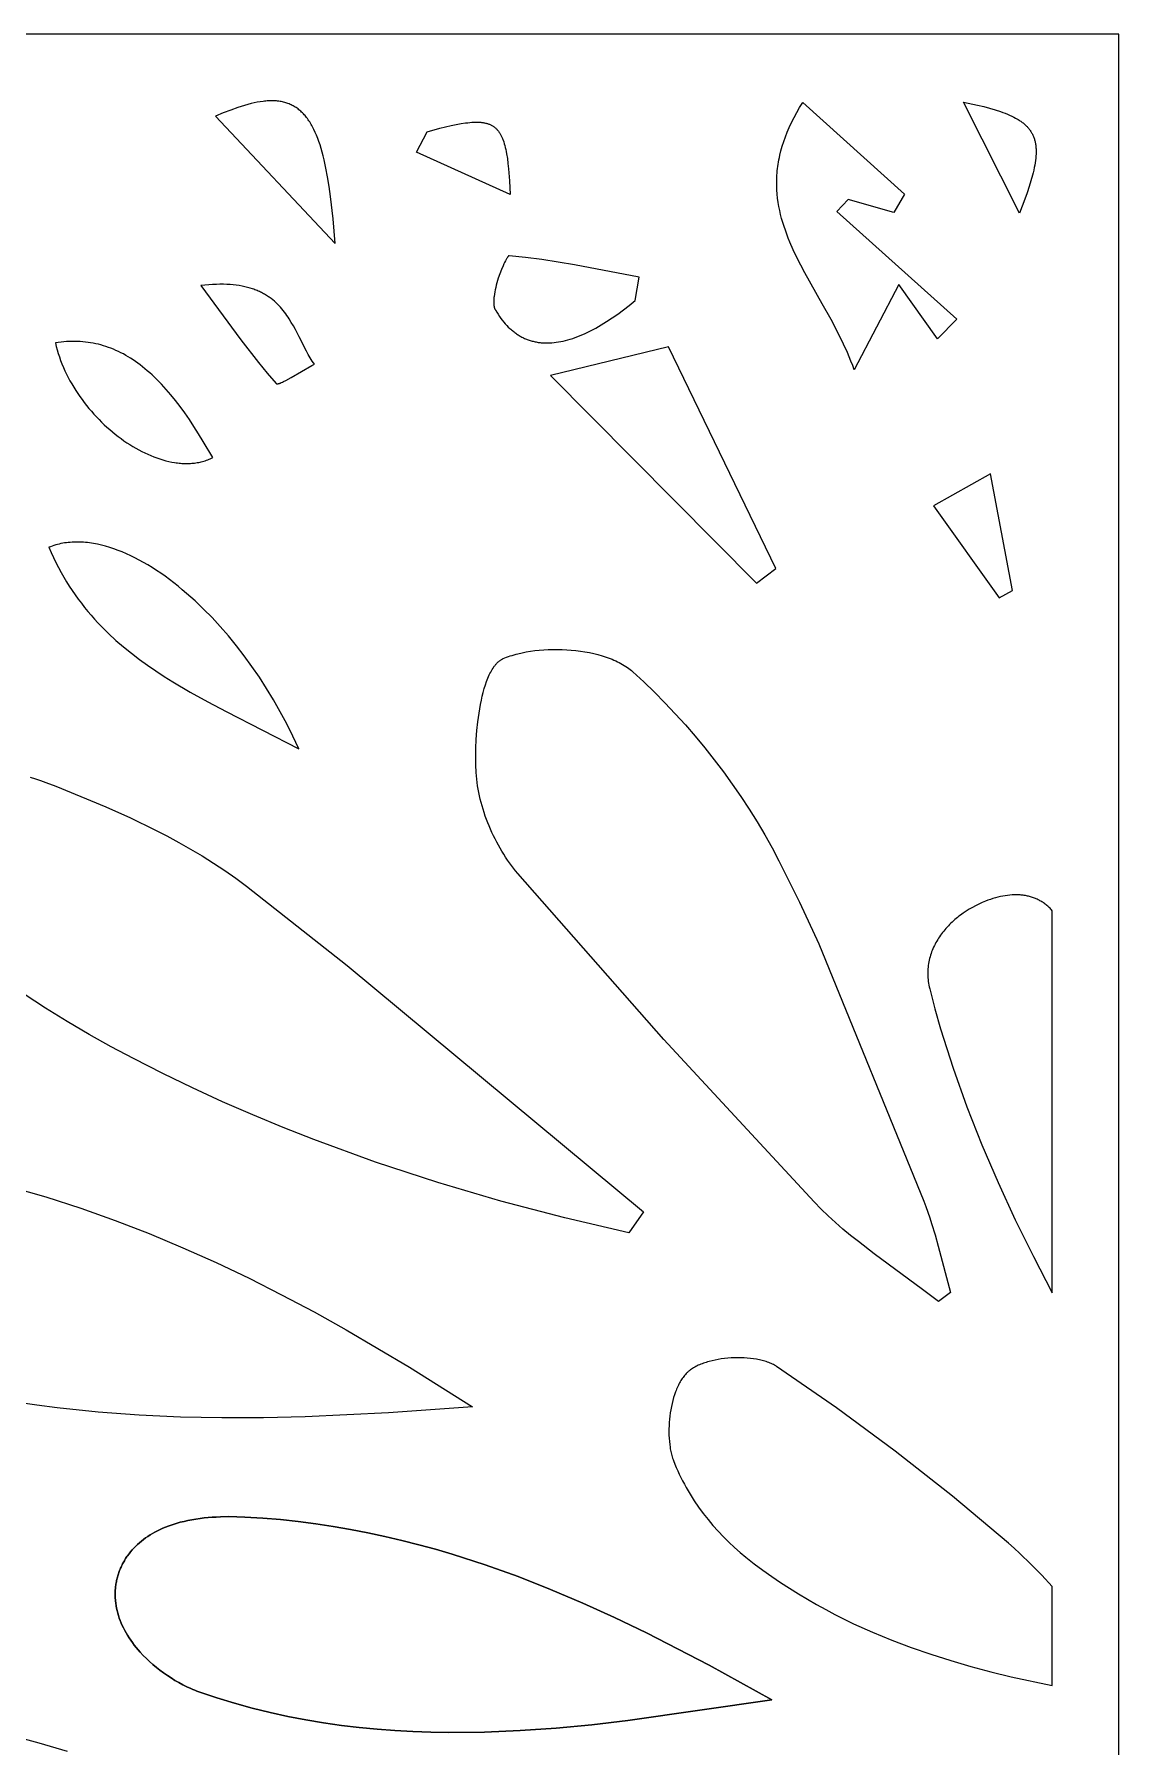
# Model space of a CAD drawing. Header units: millimetres. Extents: x 676 to 2676, y 767 to 1767.
# Drawn here: x 2350 to 2676, y 1252 to 1767 of the extents above; entities that cross this region are included whole.
import ezdxf

# ---------------------------------------------------------------- set-up
doc = ezdxf.new("R2010")
doc.units = ezdxf.units.MM
doc.layers.add('Layer 1', color=7, linetype='Continuous')

msp = doc.modelspace()

# ---------------------------------------------------------------- linework, layer by layer
at = {"layer": 'Layer 1'}
for points in [[(675.98, 767.35), (2675.98, 767.35), (2675.98, 1767.35), (675.98, 1767.35)], [(2440.1, 1704.32), (2439.47, 1711.78), (2438.73, 1718.46), (2438.3, 1721.51), (2437.83, 1724.38), (2437.33, 1727.06), (2436.78, 1729.56), (2436.48, 1730.75), (2436.18, 1731.89), (2435.87, 1732.99), (2435.54, 1734.04), (2435.2, 1735.05), (2434.84, 1736.01), (2434.48, 1736.94), (2434.09, 1737.82), (2433.7, 1738.66), (2433.5, 1739.07), (2433.29, 1739.46), (2433.08, 1739.85), (2432.87, 1740.22), (2432.65, 1740.58), (2432.43, 1740.94), (2432.2, 1741.28), (2431.97, 1741.61), (2431.74, 1741.94), (2431.51, 1742.25), (2431.27, 1742.56), (2431.02, 1742.85), (2430.77, 1743.13), (2430.52, 1743.41), (2430.26, 1743.67), (2430, 1743.93), (2429.74, 1744.17), (2429.47, 1744.41), (2429.19, 1744.63), (2428.92, 1744.85), (2428.63, 1745.06), (2428.35, 1745.26), (2428.06, 1745.44), (2427.76, 1745.62), (2427.46, 1745.79), (2427.16, 1745.95), (2426.85, 1746.11), (2426.53, 1746.25), (2426.21, 1746.38), (2425.89, 1746.5), (2425.56, 1746.62), (2425.23, 1746.73), (2424.89, 1746.82), (2424.55, 1746.91), (2424.2, 1746.99), (2423.85, 1747.06), (2423.49, 1747.12), (2423.13, 1747.18), (2422.76, 1747.22), (2422.39, 1747.26), (2422.01, 1747.28), (2421.63, 1747.3), (2421.24, 1747.31), (2420.85, 1747.31), (2420.45, 1747.31), (2420.05, 1747.29), (2419.64, 1747.27), (2419.22, 1747.24), (2418.8, 1747.2), (2418.38, 1747.15), (2417.51, 1747.03), (2416.62, 1746.88), (2415.71, 1746.69), (2414.77, 1746.47), (2413.81, 1746.23), (2412.83, 1745.95), (2411.83, 1745.64), (2410.79, 1745.3), (2408.66, 1744.54), (2406.42, 1743.65), (2404.08, 1742.66)], [(2580.85, 1746.81), (2611.45, 1719.18), (2608.24, 1713.72), (2594.52, 1717.57), (2591.11, 1713.99), (2627.2, 1681.62), (2621.45, 1675.66), (2609.78, 1691.97), (2596.37, 1666.36), (2595.88, 1667.68), (2595.37, 1668.98), (2594.28, 1671.56), (2593.13, 1674.09), (2591.92, 1676.58), (2589.36, 1681.46), (2586.71, 1686.22), (2581.48, 1695.54), (2580.26, 1697.85), (2579.09, 1700.17), (2577.99, 1702.48), (2576.97, 1704.81), (2576.5, 1705.98), (2576.04, 1707.15), (2575.62, 1708.33), (2575.22, 1709.51), (2574.85, 1710.7), (2574.5, 1711.9), (2574.19, 1713.1), (2573.92, 1714.3), (2573.68, 1715.52), (2573.47, 1716.74), (2573.3, 1717.98), (2573.17, 1719.22), (2573.08, 1720.47), (2573.03, 1721.73), (2573.02, 1723), (2573.06, 1724.29), (2573.09, 1724.93), (2573.14, 1725.58), (2573.2, 1726.24), (2573.27, 1726.89), (2573.35, 1727.55), (2573.45, 1728.21), (2573.56, 1728.88), (2573.68, 1729.55), (2573.81, 1730.22), (2573.96, 1730.9), (2574.29, 1732.26), (2574.68, 1733.64), (2575.12, 1735.03), (2575.62, 1736.44), (2576.18, 1737.87), (2576.8, 1739.31), (2577.48, 1740.77), (2578.23, 1742.25), (2579.03, 1743.75), (2579.91, 1745.27)], [(2629.26, 1746.93), (2633.43, 1746.04), (2635.33, 1745.58), (2637.12, 1745.11), (2638.79, 1744.62), (2640.35, 1744.11), (2641.08, 1743.84), (2641.79, 1743.57), (2642.47, 1743.3), (2643.12, 1743.02), (2643.75, 1742.73), (2644.35, 1742.43), (2644.92, 1742.12), (2645.46, 1741.81), (2645.73, 1741.65), (2645.98, 1741.49), (2646.23, 1741.32), (2646.47, 1741.15), (2646.71, 1740.98), (2646.94, 1740.81), (2647.16, 1740.64), (2647.38, 1740.46), (2647.59, 1740.28), (2647.79, 1740.1), (2647.99, 1739.91), (2648.18, 1739.72), (2648.37, 1739.53), (2648.55, 1739.34), (2648.72, 1739.14), (2648.89, 1738.94), (2649.05, 1738.74), (2649.2, 1738.53), (2649.35, 1738.33), (2649.49, 1738.11), (2649.62, 1737.9), (2649.75, 1737.68), (2649.88, 1737.46), (2649.99, 1737.23), (2650.1, 1737), (2650.21, 1736.77), (2650.31, 1736.54), (2650.4, 1736.3), (2650.49, 1736.05), (2650.57, 1735.81), (2650.64, 1735.56), (2650.71, 1735.3), (2650.78, 1735.04), (2650.84, 1734.78), (2650.89, 1734.52), (2650.94, 1734.25), (2650.98, 1733.97), (2651.01, 1733.7), (2651.04, 1733.42), (2651.07, 1733.13), (2651.08, 1732.84), (2651.1, 1732.54), (2651.1, 1732.25), (2651.11, 1731.94), (2651.09, 1731.32), (2651.06, 1730.69), (2651, 1730.03), (2650.92, 1729.35), (2650.82, 1728.66), (2650.7, 1727.95), (2650.56, 1727.21), (2650.4, 1726.46), (2650.22, 1725.68), (2650.02, 1724.89), (2649.55, 1723.23), (2649.01, 1721.48), (2648.39, 1719.64), (2647.7, 1717.7), (2646.1, 1713.53)], [(2467.82, 1738.02), (2471.62, 1739.03), (2475.01, 1739.84), (2476.55, 1740.17), (2478, 1740.44), (2479.35, 1740.65), (2480, 1740.73), (2480.62, 1740.8), (2481.22, 1740.85), (2481.8, 1740.88), (2482.36, 1740.9), (2482.9, 1740.9), (2483.17, 1740.89), (2483.42, 1740.88), (2483.68, 1740.86), (2483.92, 1740.84), (2484.17, 1740.82), (2484.41, 1740.79), (2484.64, 1740.76), (2484.87, 1740.72), (2485.09, 1740.67), (2485.31, 1740.63), (2485.53, 1740.57), (2485.74, 1740.52), (2485.95, 1740.45), (2486.15, 1740.39), (2486.35, 1740.32), (2486.54, 1740.24), (2486.73, 1740.16), (2486.92, 1740.07), (2487.1, 1739.98), (2487.28, 1739.88), (2487.45, 1739.78), (2487.62, 1739.67), (2487.79, 1739.56), (2487.95, 1739.44), (2488.11, 1739.32), (2488.27, 1739.19), (2488.42, 1739.06), (2488.57, 1738.92), (2488.71, 1738.77), (2488.85, 1738.62), (2488.99, 1738.47), (2489.12, 1738.31), (2489.25, 1738.14), (2489.38, 1737.97), (2489.5, 1737.79), (2489.63, 1737.6), (2489.74, 1737.41), (2489.86, 1737.22), (2489.97, 1737.02), (2490.08, 1736.81), (2490.18, 1736.59), (2490.29, 1736.38), (2490.39, 1736.15), (2490.48, 1735.92), (2490.58, 1735.68), (2490.67, 1735.44), (2490.85, 1734.93), (2491.01, 1734.4), (2491.17, 1733.84), (2491.31, 1733.26), (2491.45, 1732.65), (2491.58, 1732.02), (2491.7, 1731.35), (2491.92, 1729.95), (2492.11, 1728.43), (2492.28, 1726.8), (2492.55, 1723.2), (2492.76, 1719.11), (2464.58, 1731.87)], [(2530.43, 1687.17), (2531.61, 1694.27), (2512.09, 1697.92), (2502.31, 1699.51), (2497.41, 1700.16), (2492.49, 1700.68), (2492.48, 1700.68), (2492.47, 1700.68), (2492.45, 1700.68), (2492.44, 1700.67), (2492.43, 1700.67), (2492.41, 1700.66), (2492.4, 1700.66), (2492.38, 1700.65), (2492.37, 1700.64), (2492.35, 1700.63), (2492.33, 1700.62), (2492.32, 1700.61), (2492.3, 1700.6), (2492.28, 1700.58), (2492.27, 1700.57), (2492.25, 1700.55), (2492.23, 1700.53), (2492.21, 1700.51), (2492.19, 1700.49), (2492.17, 1700.47), (2492.13, 1700.43), (2492.09, 1700.38), (2492.05, 1700.33), (2492.01, 1700.28), (2491.97, 1700.22), (2491.92, 1700.15), (2491.83, 1700.01), (2491.73, 1699.86), (2491.63, 1699.7), (2491.53, 1699.52), (2491.32, 1699.12), (2491.09, 1698.68), (2490.86, 1698.19), (2490.62, 1697.66), (2490.14, 1696.51), (2489.66, 1695.25), (2489.21, 1693.91), (2488.99, 1693.22), (2488.79, 1692.53), (2488.59, 1691.83), (2488.42, 1691.13), (2488.26, 1690.44), (2488.12, 1689.76), (2488.01, 1689.09), (2487.92, 1688.44), (2487.88, 1688.13), (2487.85, 1687.81), (2487.83, 1687.51), (2487.82, 1687.21), (2487.81, 1686.92), (2487.81, 1686.64), (2487.82, 1686.36), (2487.84, 1686.09), (2487.85, 1685.97), (2487.86, 1685.84), (2487.88, 1685.71), (2487.9, 1685.59), (2487.92, 1685.47), (2487.94, 1685.36), (2487.97, 1685.24), (2487.99, 1685.13), (2488.03, 1685.02), (2488.06, 1684.92), (2488.09, 1684.81), (2488.13, 1684.71), (2488.17, 1684.62), (2488.19, 1684.57), (2488.22, 1684.52), (2488.24, 1684.48), (2488.26, 1684.43), (2488.29, 1684.39), (2488.31, 1684.35), (2488.71, 1683.68), (2489.12, 1683.04), (2489.53, 1682.43), (2489.96, 1681.83), (2490.39, 1681.26), (2490.84, 1680.72), (2491.29, 1680.19), (2491.75, 1679.69), (2492.22, 1679.21), (2492.7, 1678.76), (2492.94, 1678.54), (2493.18, 1678.33), (2493.43, 1678.12), (2493.68, 1677.92), (2493.93, 1677.72), (2494.18, 1677.53), (2494.44, 1677.34), (2494.69, 1677.17), (2494.95, 1676.99), (2495.21, 1676.82), (2495.48, 1676.66), (2495.74, 1676.51), (2496.01, 1676.35), (2496.28, 1676.21), (2496.55, 1676.07), (2496.83, 1675.94), (2497.1, 1675.81), (2497.38, 1675.69), (2497.66, 1675.57), (2497.94, 1675.46), (2498.23, 1675.35), (2498.51, 1675.25), (2498.8, 1675.16), (2499.09, 1675.07), (2499.38, 1674.98), (2499.68, 1674.91), (2499.98, 1674.84), (2500.27, 1674.77), (2500.58, 1674.71), (2500.88, 1674.65), (2501.18, 1674.6), (2501.49, 1674.56), (2501.8, 1674.52), (2502.11, 1674.49), (2502.42, 1674.46), (2502.74, 1674.44), (2503.05, 1674.42), (2503.37, 1674.41), (2504.02, 1674.41), (2504.67, 1674.42), (2505.33, 1674.46), (2505.99, 1674.52), (2506.67, 1674.61), (2507.35, 1674.71), (2508.04, 1674.84), (2508.74, 1674.99), (2509.45, 1675.16), (2510.16, 1675.35), (2510.88, 1675.57), (2511.61, 1675.81), (2512.35, 1676.06), (2513.1, 1676.34), (2513.85, 1676.65), (2514.61, 1676.97), (2515.37, 1677.31), (2516.15, 1677.68), (2516.93, 1678.07), (2518.52, 1678.91), (2520.13, 1679.83), (2521.78, 1680.84), (2523.45, 1681.94), (2525.15, 1683.12), (2526.88, 1684.39), (2528.64, 1685.74)], [(2399.64, 1691.68), (2411.72, 1675.34), (2417.01, 1668.49), (2419.64, 1665.29), (2422.32, 1662.21), (2422.33, 1662.2), (2422.34, 1662.19), (2422.35, 1662.18), (2422.36, 1662.17), (2422.37, 1662.17), (2422.38, 1662.16), (2422.39, 1662.15), (2422.4, 1662.15), (2422.42, 1662.14), (2422.43, 1662.13), (2422.45, 1662.13), (2422.46, 1662.13), (2422.48, 1662.12), (2422.49, 1662.12), (2422.51, 1662.12), (2422.53, 1662.11), (2422.54, 1662.11), (2422.56, 1662.11), (2422.58, 1662.11), (2422.6, 1662.11), (2422.62, 1662.11), (2422.64, 1662.11), (2422.66, 1662.11), (2422.68, 1662.11), (2422.7, 1662.11), (2422.72, 1662.11), (2422.77, 1662.12), (2422.82, 1662.12), (2422.86, 1662.13), (2422.91, 1662.14), (2422.97, 1662.15), (2423.02, 1662.17), (2423.08, 1662.18), (2423.19, 1662.22), (2423.32, 1662.26), (2423.45, 1662.3), (2423.58, 1662.35), (2423.88, 1662.47), (2424.19, 1662.61), (2424.52, 1662.77), (2425.25, 1663.13), (2426.87, 1664.02), (2433.08, 1667.6), (2433.86, 1668.01), (2433.53, 1668.47), (2433.21, 1668.94), (2432.89, 1669.43), (2432.59, 1669.92), (2431.99, 1670.92), (2431.42, 1671.95), (2429.22, 1676.27), (2428.1, 1678.46), (2427.51, 1679.55), (2426.89, 1680.62), (2426.24, 1681.68), (2425.9, 1682.2), (2425.55, 1682.71), (2425.19, 1683.22), (2424.82, 1683.72), (2424.43, 1684.21), (2424.03, 1684.69), (2423.62, 1685.17), (2423.19, 1685.63), (2422.75, 1686.08), (2422.29, 1686.52), (2421.81, 1686.95), (2421.31, 1687.37), (2420.8, 1687.77), (2420.53, 1687.97), (2420.26, 1688.16), (2419.99, 1688.35), (2419.71, 1688.54), (2419.42, 1688.72), (2419.13, 1688.9), (2418.84, 1689.07), (2418.54, 1689.24), (2418.23, 1689.41), (2417.92, 1689.57), (2417.6, 1689.73), (2417.27, 1689.88), (2416.94, 1690.03), (2416.61, 1690.17), (2416.26, 1690.31), (2415.92, 1690.44), (2415.56, 1690.57), (2415.2, 1690.7), (2414.46, 1690.93), (2413.68, 1691.15), (2412.89, 1691.34), (2412.06, 1691.52), (2411.2, 1691.67), (2410.32, 1691.8), (2409.4, 1691.9), (2408.45, 1691.98), (2407.47, 1692.04), (2406.46, 1692.07), (2405.41, 1692.07), (2404.33, 1692.05), (2403.21, 1692), (2402.06, 1691.92), (2400.87, 1691.81)], [(2355.89, 1674.45), (2356.14, 1673.38), (2356.42, 1672.31), (2356.74, 1671.25), (2357.08, 1670.2), (2357.45, 1669.15), (2357.85, 1668.11), (2358.28, 1667.08), (2358.74, 1666.06), (2359.22, 1665.05), (2359.72, 1664.05), (2360.25, 1663.06), (2360.8, 1662.07), (2361.38, 1661.11), (2361.98, 1660.15), (2362.6, 1659.2), (2363.23, 1658.27), (2363.89, 1657.36), (2364.57, 1656.45), (2365.27, 1655.57), (2365.98, 1654.69), (2366.71, 1653.84), (2367.46, 1653), (2368.22, 1652.17), (2369, 1651.37), (2369.79, 1650.58), (2370.59, 1649.81), (2371.4, 1649.06), (2372.23, 1648.33), (2373.07, 1647.62), (2373.91, 1646.93), (2374.77, 1646.27), (2375.63, 1645.62), (2376.51, 1645), (2377.39, 1644.4), (2378.27, 1643.83), (2379.16, 1643.27), (2380.06, 1642.75), (2380.96, 1642.25), (2381.86, 1641.77), (2382.76, 1641.32), (2383.67, 1640.9), (2384.58, 1640.51), (2385.48, 1640.14), (2386.39, 1639.8), (2387.3, 1639.49), (2388.2, 1639.22), (2389.1, 1638.97), (2390, 1638.75), (2390.89, 1638.56), (2391.77, 1638.41), (2392.22, 1638.35), (2392.66, 1638.29), (2393.09, 1638.24), (2393.53, 1638.2), (2393.96, 1638.17), (2394.4, 1638.14), (2394.83, 1638.13), (2395.26, 1638.12), (2395.68, 1638.13), (2396.11, 1638.14), (2396.53, 1638.16), (2396.95, 1638.19), (2397.36, 1638.22), (2397.77, 1638.27), (2398.19, 1638.33), (2398.59, 1638.39), (2399, 1638.47), (2399.4, 1638.55), (2399.8, 1638.64), (2400.19, 1638.75), (2400.58, 1638.86), (2400.97, 1638.98), (2401.36, 1639.11), (2401.74, 1639.25), (2402.12, 1639.4), (2402.49, 1639.56), (2402.86, 1639.73), (2403.22, 1639.91), (2400.4, 1644.78), (2398.99, 1647.07), (2397.59, 1649.26), (2396.19, 1651.36), (2394.79, 1653.36), (2393.4, 1655.27), (2392, 1657.08), (2390.6, 1658.81), (2389.2, 1660.44), (2387.79, 1661.98), (2386.38, 1663.43), (2384.97, 1664.79), (2384.26, 1665.43), (2383.54, 1666.06), (2382.83, 1666.66), (2382.12, 1667.24), (2381.4, 1667.8), (2380.68, 1668.33), (2379.96, 1668.85), (2379.24, 1669.34), (2378.51, 1669.81), (2377.78, 1670.26), (2377.05, 1670.69), (2376.32, 1671.1), (2375.58, 1671.48), (2374.84, 1671.85), (2374.1, 1672.19), (2373.35, 1672.51), (2372.6, 1672.81), (2371.85, 1673.09), (2371.09, 1673.35), (2370.33, 1673.59), (2369.57, 1673.81), (2368.8, 1674.01), (2368.03, 1674.18), (2367.25, 1674.34), (2366.47, 1674.48), (2365.69, 1674.59), (2364.9, 1674.69), (2364.11, 1674.77), (2363.31, 1674.82), (2362.5, 1674.86), (2361.7, 1674.88), (2360.88, 1674.87), (2360.06, 1674.85), (2359.24, 1674.81), (2358.41, 1674.75), (2357.57, 1674.67), (2356.73, 1674.57)], [(2566.91, 1602.06), (2572.71, 1606.54), (2540.42, 1673.21), (2504.87, 1664.61)], [(2620.19, 1625.38), (2640.02, 1597.71), (2643.98, 1599.93), (2637.37, 1634.98)], [(2429.13, 1552.23), (2427.37, 1556.04), (2425.52, 1559.76), (2423.57, 1563.41), (2421.55, 1566.96), (2419.45, 1570.43), (2417.27, 1573.79), (2415.03, 1577.06), (2412.73, 1580.22), (2410.37, 1583.28), (2407.96, 1586.22), (2405.51, 1589.04), (2403.02, 1591.73), (2400.5, 1594.3), (2397.95, 1596.74), (2395.38, 1599.04), (2394.08, 1600.14), (2392.79, 1601.2), (2391.49, 1602.23), (2390.19, 1603.22), (2388.89, 1604.17), (2387.59, 1605.08), (2386.29, 1605.96), (2384.99, 1606.79), (2383.69, 1607.59), (2382.4, 1608.34), (2381.11, 1609.06), (2379.82, 1609.73), (2378.54, 1610.36), (2377.26, 1610.95), (2375.99, 1611.49), (2374.72, 1611.99), (2373.46, 1612.45), (2372.21, 1612.86), (2370.97, 1613.23), (2369.74, 1613.55), (2368.52, 1613.82), (2367.91, 1613.94), (2367.31, 1614.05), (2366.7, 1614.15), (2366.11, 1614.23), (2365.51, 1614.3), (2364.92, 1614.36), (2364.33, 1614.41), (2363.75, 1614.44), (2363.16, 1614.47), (2362.59, 1614.48), (2362.01, 1614.47), (2361.44, 1614.46), (2360.87, 1614.43), (2360.31, 1614.39), (2359.75, 1614.34), (2359.2, 1614.27), (2358.64, 1614.2), (2358.1, 1614.1), (2357.55, 1614), (2357.02, 1613.88), (2356.48, 1613.75), (2355.95, 1613.61), (2355.43, 1613.45), (2354.91, 1613.28), (2354.39, 1613.09), (2353.89, 1612.9), (2354.57, 1611.32), (2355.28, 1609.79), (2356.02, 1608.28), (2356.78, 1606.8), (2357.56, 1605.36), (2358.37, 1603.94), (2359.2, 1602.55), (2360.06, 1601.2), (2360.93, 1599.87), (2361.83, 1598.57), (2362.75, 1597.29), (2363.69, 1596.04), (2364.65, 1594.82), (2365.63, 1593.62), (2366.62, 1592.45), (2367.64, 1591.3), (2368.68, 1590.18), (2369.73, 1589.08), (2370.8, 1587.99), (2371.89, 1586.93), (2374.11, 1584.88), (2376.4, 1582.9), (2378.74, 1580.99), (2381.14, 1579.16), (2383.59, 1577.39), (2386.08, 1575.67), (2388.62, 1574.01), (2391.19, 1572.4), (2396.44, 1569.31), (2401.8, 1566.35), (2407.23, 1563.49)], [(2621.68, 1385.82), (2616.92, 1389.48), (2602.36, 1400.23), (2597.59, 1403.89), (2595.25, 1405.77), (2592.95, 1407.68), (2590.7, 1409.64), (2588.5, 1411.64), (2586.35, 1413.7), (2584.28, 1415.82), (2539.04, 1464.71), (2495.06, 1514.72), (2494.42, 1515.48), (2493.79, 1516.27), (2493.17, 1517.08), (2492.57, 1517.9), (2491.98, 1518.75), (2491.4, 1519.61), (2490.83, 1520.49), (2490.28, 1521.39), (2489.74, 1522.3), (2489.22, 1523.22), (2488.71, 1524.16), (2488.22, 1525.11), (2487.75, 1526.07), (2487.29, 1527.04), (2486.85, 1528.02), (2486.43, 1529.01), (2486.03, 1530), (2485.64, 1531.01), (2485.28, 1532.01), (2484.93, 1533.02), (2484.61, 1534.03), (2484.3, 1535.05), (2484.02, 1536.07), (2483.76, 1537.08), (2483.52, 1538.1), (2483.31, 1539.11), (2483.12, 1540.12), (2482.95, 1541.13), (2482.81, 1542.13), (2482.69, 1543.13), (2482.59, 1544.12), (2482.53, 1545.1), (2482.44, 1547.4), (2482.41, 1549.85), (2482.46, 1552.4), (2482.58, 1555.04), (2482.78, 1557.71), (2483.05, 1560.38), (2483.41, 1563.02), (2483.61, 1564.31), (2483.84, 1565.59), (2484.1, 1566.84), (2484.37, 1568.06), (2484.66, 1569.24), (2484.98, 1570.38), (2485.32, 1571.48), (2485.68, 1572.53), (2485.87, 1573.04), (2486.07, 1573.53), (2486.27, 1574.01), (2486.48, 1574.47), (2486.7, 1574.92), (2486.92, 1575.35), (2487.14, 1575.76), (2487.38, 1576.16), (2487.61, 1576.54), (2487.74, 1576.72), (2487.86, 1576.9), (2487.98, 1577.08), (2488.11, 1577.24), (2488.24, 1577.41), (2488.37, 1577.57), (2488.5, 1577.72), (2488.63, 1577.87), (2488.77, 1578.01), (2488.9, 1578.15), (2489.04, 1578.29), (2489.18, 1578.42), (2489.32, 1578.54), (2489.46, 1578.66), (2489.61, 1578.77), (2489.75, 1578.87), (2489.9, 1578.97), (2490.05, 1579.07), (2490.2, 1579.16), (2490.35, 1579.24), (2490.43, 1579.28), (2490.51, 1579.32), (2490.59, 1579.35), (2490.66, 1579.39), (2491.18, 1579.6), (2491.71, 1579.81), (2492.25, 1580.01), (2492.8, 1580.2), (2493.37, 1580.38), (2493.94, 1580.56), (2494.53, 1580.72), (2495.12, 1580.88), (2496.34, 1581.16), (2497.59, 1581.41), (2498.88, 1581.63), (2500.19, 1581.81), (2501.52, 1581.95), (2502.88, 1582.06), (2504.24, 1582.13), (2505.62, 1582.17), (2507.01, 1582.17), (2508.4, 1582.14), (2509.79, 1582.07), (2511.18, 1581.97), (2512.56, 1581.83), (2513.93, 1581.66), (2515.28, 1581.45), (2516.61, 1581.2), (2517.92, 1580.92), (2519.21, 1580.6), (2520.46, 1580.25), (2521.07, 1580.06), (2521.68, 1579.86), (2522.27, 1579.65), (2522.86, 1579.43), (2523.43, 1579.21), (2524, 1578.97), (2524.55, 1578.73), (2525.09, 1578.47), (2525.62, 1578.21), (2526.13, 1577.94), (2526.63, 1577.66), (2527.12, 1577.37), (2527.59, 1577.07), (2528.05, 1576.76), (2528.5, 1576.44), (2528.92, 1576.12), (2529.33, 1575.78), (2529.73, 1575.44), (2533, 1572.41), (2536.21, 1569.3), (2539.38, 1566.1), (2542.48, 1562.81), (2545.52, 1559.45), (2548.49, 1556.02), (2551.39, 1552.51), (2554.22, 1548.94), (2556.96, 1545.31), (2559.63, 1541.62), (2562.21, 1537.88), (2564.7, 1534.09), (2567.1, 1530.26), (2569.4, 1526.39), (2571.6, 1522.48), (2573.69, 1518.54), (2579.86, 1506.1), (2585.69, 1493.49), (2617.26, 1416.1), (2617.91, 1414.44), (2618.53, 1412.77), (2619.11, 1411.08), (2619.66, 1409.38), (2620.69, 1405.95), (2621.64, 1402.49), (2625.32, 1388.59)], [(2655.98, 1503.5), (2655.76, 1503.75), (2655.53, 1503.99), (2655.3, 1504.23), (2655.07, 1504.46), (2654.83, 1504.68), (2654.59, 1504.89), (2654.35, 1505.1), (2654.1, 1505.3), (2653.85, 1505.49), (2653.59, 1505.68), (2653.34, 1505.86), (2653.08, 1506.04), (2652.81, 1506.2), (2652.54, 1506.36), (2652.27, 1506.52), (2652, 1506.67), (2651.72, 1506.81), (2651.45, 1506.94), (2651.16, 1507.07), (2650.88, 1507.19), (2650.59, 1507.31), (2650.3, 1507.41), (2650, 1507.52), (2649.71, 1507.61), (2649.41, 1507.7), (2649.1, 1507.78), (2648.8, 1507.86), (2648.49, 1507.93), (2648.18, 1507.99), (2647.87, 1508.05), (2647.55, 1508.1), (2647.23, 1508.15), (2646.91, 1508.18), (2646.58, 1508.22), (2646.26, 1508.24), (2645.93, 1508.26), (2645.6, 1508.27), (2645.26, 1508.28), (2644.93, 1508.28), (2644.59, 1508.28), (2644.25, 1508.26), (2643.9, 1508.25), (2643.21, 1508.19), (2642.51, 1508.11), (2641.8, 1508.01), (2641.08, 1507.89), (2640.35, 1507.74), (2639.61, 1507.56), (2638.87, 1507.36), (2638.12, 1507.14), (2637.36, 1506.9), (2636.59, 1506.63), (2635.82, 1506.34), (2634.83, 1505.93), (2633.85, 1505.49), (2632.89, 1505.02), (2631.93, 1504.51), (2631, 1503.97), (2630.08, 1503.4), (2629.18, 1502.79), (2628.3, 1502.16), (2627.88, 1501.84), (2627.45, 1501.5), (2627.04, 1501.16), (2626.63, 1500.81), (2626.23, 1500.45), (2625.83, 1500.09), (2625.44, 1499.72), (2625.06, 1499.35), (2624.69, 1498.97), (2624.33, 1498.58), (2623.97, 1498.18), (2623.63, 1497.78), (2623.29, 1497.37), (2622.96, 1496.96), (2622.64, 1496.54), (2622.34, 1496.12), (2622.04, 1495.69), (2621.75, 1495.25), (2621.47, 1494.81), (2621.2, 1494.36), (2620.95, 1493.91), (2620.7, 1493.45), (2620.47, 1492.99), (2620.25, 1492.52), (2620.04, 1492.04), (2619.84, 1491.57), (2619.65, 1491.08), (2619.48, 1490.6), (2619.32, 1490.1), (2619.18, 1489.61), (2619.04, 1489.11), (2618.92, 1488.6), (2618.82, 1488.09), (2618.73, 1487.58), (2618.65, 1487.06), (2618.59, 1486.54), (2618.54, 1486.01), (2618.51, 1485.49), (2618.49, 1484.95), (2618.49, 1484.42), (2618.5, 1483.88), (2618.53, 1483.34), (2618.58, 1482.79), (2618.65, 1482.24), (2618.73, 1481.69), (2618.82, 1481.14), (2618.94, 1480.58), (2619.07, 1480.02), (2620.66, 1473.97), (2622.36, 1467.98), (2624.18, 1462.04), (2626.1, 1456.14), (2630.24, 1444.49), (2634.77, 1433.01), (2639.64, 1421.68), (2644.82, 1410.49), (2650.28, 1399.43), (2655.98, 1388.49)], [(2655.98, 1300.11), (2652.81, 1303.51), (2649.55, 1306.83), (2646.21, 1310.04), (2644.5, 1311.6), (2642.77, 1313.13), (2625.96, 1327.23), (2608.72, 1340.83), (2591.06, 1353.88), (2573, 1366.3), (2572.85, 1366.4), (2572.7, 1366.5), (2572.39, 1366.68), (2572.06, 1366.86), (2571.72, 1367.03), (2571.37, 1367.19), (2571.01, 1367.34), (2570.64, 1367.49), (2570.26, 1367.63), (2569.87, 1367.76), (2569.47, 1367.89), (2569.07, 1368.01), (2568.65, 1368.12), (2568.23, 1368.22), (2567.79, 1368.32), (2567.36, 1368.41), (2566.91, 1368.49), (2566, 1368.64), (2565.08, 1368.75), (2564.13, 1368.84), (2563.17, 1368.9), (2562.2, 1368.93), (2561.22, 1368.94), (2560.24, 1368.92), (2559.26, 1368.87), (2558.28, 1368.8), (2557.3, 1368.7), (2556.34, 1368.57), (2555.39, 1368.42), (2554.45, 1368.24), (2553.54, 1368.04), (2552.65, 1367.81), (2552.21, 1367.68), (2551.78, 1367.55), (2551.36, 1367.42), (2550.95, 1367.28), (2550.55, 1367.13), (2550.15, 1366.97), (2549.76, 1366.81), (2549.39, 1366.65), (2549.02, 1366.47), (2548.67, 1366.29), (2548.32, 1366.11), (2547.99, 1365.92), (2547.67, 1365.72), (2547.36, 1365.52), (2547.06, 1365.31), (2546.92, 1365.21), (2546.78, 1365.1), (2546.64, 1364.99), (2546.51, 1364.88), (2546.38, 1364.77), (2546.25, 1364.65), (2546.12, 1364.53), (2546, 1364.41), (2545.88, 1364.29), (2545.75, 1364.16), (2545.51, 1363.89), (2545.28, 1363.62), (2545.05, 1363.33), (2544.82, 1363.03), (2544.6, 1362.72), (2544.39, 1362.39), (2544.18, 1362.06), (2543.98, 1361.72), (2543.78, 1361.36), (2543.59, 1361), (2543.41, 1360.63), (2543.22, 1360.25), (2543.05, 1359.86), (2542.88, 1359.46), (2542.72, 1359.06), (2542.56, 1358.65), (2542.26, 1357.81), (2541.99, 1356.94), (2541.74, 1356.05), (2541.51, 1355.14), (2541.31, 1354.21), (2541.13, 1353.27), (2540.97, 1352.32), (2540.84, 1351.37), (2540.73, 1350.4), (2540.65, 1349.44), (2540.59, 1348.47), (2540.56, 1347.51), (2540.55, 1346.56), (2540.57, 1345.61), (2540.62, 1344.68), (2540.69, 1343.76), (2540.79, 1342.85), (2540.91, 1341.97), (2540.98, 1341.54), (2541.06, 1341.11), (2541.15, 1340.69), (2541.24, 1340.28), (2541.34, 1339.87), (2541.44, 1339.48), (2541.56, 1339.09), (2541.67, 1338.7), (2541.8, 1338.33), (2541.93, 1337.97), (2542.33, 1336.94), (2542.76, 1335.92), (2543.21, 1334.89), (2543.68, 1333.88), (2544.17, 1332.86), (2544.69, 1331.85), (2545.22, 1330.84), (2545.78, 1329.84), (2546.95, 1327.86), (2548.19, 1325.9), (2549.51, 1323.98), (2550.89, 1322.09), (2552.33, 1320.25), (2553.82, 1318.45), (2555.37, 1316.7), (2556.96, 1315.01), (2558.59, 1313.38), (2560.26, 1311.82), (2561.97, 1310.32), (2563.7, 1308.9), (2566.27, 1306.9), (2568.87, 1304.97), (2571.5, 1303.1), (2574.15, 1301.29), (2576.83, 1299.54), (2579.53, 1297.85), (2582.25, 1296.22), (2584.99, 1294.65), (2587.76, 1293.13), (2590.54, 1291.66), (2596.17, 1288.88), (2601.88, 1286.31), (2607.67, 1283.92), (2613.52, 1281.7), (2619.43, 1279.66), (2625.4, 1277.77), (2631.43, 1276.02), (2637.51, 1274.41), (2643.63, 1272.92), (2655.98, 1270.26)], [(2571.51, 1265.96), (2528.2, 1259.69), (2517.39, 1258.46), (2506.58, 1257.45), (2495.79, 1256.69), (2485, 1256.24), (2474.22, 1256.13), (2468.84, 1256.22), (2463.45, 1256.4), (2458.07, 1256.69), (2452.7, 1257.1), (2447.32, 1257.62), (2441.95, 1258.26), (2436.58, 1259.03), (2431.21, 1259.93), (2425.85, 1260.96), (2420.49, 1262.14), (2415.13, 1263.47), (2409.78, 1264.95), (2404.43, 1266.59), (2399.08, 1268.39), (2398.47, 1268.61), (2397.86, 1268.84), (2397.25, 1269.09), (2396.65, 1269.35), (2395.43, 1269.9), (2394.23, 1270.49), (2393.04, 1271.13), (2391.87, 1271.81), (2390.71, 1272.53), (2389.57, 1273.28), (2388.45, 1274.06), (2387.35, 1274.88), (2386.28, 1275.72), (2385.24, 1276.59), (2384.23, 1277.48), (2383.26, 1278.4), (2382.32, 1279.33), (2381.42, 1280.29), (2380.79, 1281), (2380.18, 1281.72), (2379.6, 1282.44), (2379.06, 1283.17), (2378.53, 1283.9), (2378.04, 1284.63), (2377.58, 1285.37), (2377.14, 1286.11), (2376.73, 1286.85), (2376.35, 1287.59), (2376, 1288.33), (2375.67, 1289.08), (2375.38, 1289.83), (2375.1, 1290.57), (2374.86, 1291.32), (2374.64, 1292.06), (2374.45, 1292.81), (2374.29, 1293.55), (2374.15, 1294.29), (2374.04, 1295.03), (2373.96, 1295.77), (2373.93, 1296.14), (2373.9, 1296.5), (2373.88, 1296.87), (2373.87, 1297.23), (2373.86, 1297.6), (2373.86, 1297.96), (2373.87, 1298.32), (2373.88, 1298.68), (2373.9, 1299.04), (2373.93, 1299.4), (2373.96, 1299.76), (2374, 1300.11), (2374.05, 1300.47), (2374.1, 1300.82), (2374.16, 1301.17), (2374.22, 1301.52), (2374.29, 1301.87), (2374.37, 1302.22), (2374.45, 1302.57), (2374.54, 1302.91), (2374.64, 1303.25), (2374.74, 1303.59), (2374.85, 1303.93), (2374.96, 1304.27), (2375.08, 1304.6), (2375.21, 1304.93), (2375.34, 1305.26), (2375.48, 1305.59), (2375.62, 1305.92), (2375.77, 1306.24), (2375.93, 1306.56), (2376.09, 1306.88), (2376.26, 1307.2), (2376.44, 1307.52), (2376.62, 1307.83), (2376.8, 1308.14), (2377, 1308.45), (2377.2, 1308.75), (2377.4, 1309.05), (2377.61, 1309.35), (2378.05, 1309.94), (2378.51, 1310.52), (2379, 1311.09), (2379.51, 1311.65), (2380.04, 1312.19), (2380.6, 1312.72), (2381.17, 1313.24), (2381.77, 1313.74), (2382.4, 1314.23), (2383.04, 1314.71), (2383.71, 1315.17), (2384.4, 1315.61), (2385.11, 1316.04), (2385.85, 1316.46), (2386.61, 1316.85), (2387.38, 1317.23), (2388.18, 1317.6), (2389, 1317.94), (2389.84, 1318.27), (2390.71, 1318.58), (2391.59, 1318.87), (2392.5, 1319.14), (2393.42, 1319.39), (2394.6, 1319.67), (2395.78, 1319.93), (2396.98, 1320.16), (2398.19, 1320.36), (2399.4, 1320.54), (2400.62, 1320.69), (2401.85, 1320.81), (2403.08, 1320.92), (2404.31, 1320.99), (2405.55, 1321.05), (2408.01, 1321.11), (2410.47, 1321.08), (2412.91, 1320.99), (2418.31, 1320.65), (2423.67, 1320.2), (2428.98, 1319.63), (2434.27, 1318.94), (2439.51, 1318.15), (2444.72, 1317.25), (2449.9, 1316.25), (2455.04, 1315.15), (2460.15, 1313.95), (2465.24, 1312.65), (2470.29, 1311.26), (2475.31, 1309.78), (2485.28, 1306.57), (2495.14, 1303.04), (2504.92, 1299.21), (2514.61, 1295.1), (2524.23, 1290.74), (2533.78, 1286.15), (2552.72, 1276.37)], [(2571.51, 1265.96), (2552.72, 1276.37), (2533.78, 1286.15), (2524.23, 1290.74), (2514.61, 1295.1), (2504.92, 1299.21), (2495.14, 1303.04), (2485.28, 1306.57), (2475.31, 1309.78), (2470.29, 1311.26), (2465.24, 1312.65), (2460.15, 1313.95), (2455.04, 1315.15), (2449.9, 1316.25), (2444.72, 1317.25), (2439.51, 1318.15), (2434.27, 1318.94), (2428.98, 1319.63), (2423.67, 1320.2), (2418.31, 1320.65), (2412.91, 1320.99), (2410.47, 1321.08), (2408.01, 1321.11), (2405.55, 1321.05), (2404.31, 1320.99), (2403.08, 1320.92), (2401.85, 1320.81), (2400.62, 1320.69), (2399.4, 1320.54), (2398.19, 1320.36), (2396.98, 1320.16), (2395.78, 1319.93), (2394.6, 1319.67), (2393.42, 1319.39), (2392.5, 1319.14), (2391.59, 1318.87), (2390.71, 1318.58), (2389.84, 1318.27), (2389, 1317.94), (2388.18, 1317.6), (2387.38, 1317.23), (2386.61, 1316.85), (2385.85, 1316.46), (2385.11, 1316.04), (2384.4, 1315.61), (2383.71, 1315.17), (2383.04, 1314.71), (2382.4, 1314.23), (2381.77, 1313.74), (2381.17, 1313.24), (2380.6, 1312.72), (2380.04, 1312.19), (2379.51, 1311.65), (2379, 1311.09), (2378.51, 1310.52), (2378.05, 1309.94), (2377.61, 1309.35), (2377.4, 1309.05), (2377.2, 1308.75), (2377, 1308.45), (2376.8, 1308.14), (2376.62, 1307.83), (2376.44, 1307.52), (2376.26, 1307.2), (2376.09, 1306.88), (2375.93, 1306.56), (2375.77, 1306.24), (2375.62, 1305.92), (2375.48, 1305.59), (2375.34, 1305.26), (2375.21, 1304.93), (2375.08, 1304.6), (2374.96, 1304.27), (2374.85, 1303.93), (2374.74, 1303.59), (2374.64, 1303.25), (2374.54, 1302.91), (2374.45, 1302.57), (2374.37, 1302.22), (2374.29, 1301.87), (2374.22, 1301.52), (2374.16, 1301.17), (2374.1, 1300.82), (2374.05, 1300.47), (2374, 1300.11), (2373.96, 1299.76), (2373.93, 1299.4), (2373.9, 1299.04), (2373.88, 1298.68), (2373.87, 1298.32), (2373.86, 1297.96), (2373.86, 1297.6), (2373.87, 1297.23), (2373.88, 1296.87), (2373.9, 1296.5), (2373.93, 1296.14), (2373.96, 1295.77), (2374.04, 1295.03), (2374.15, 1294.29), (2374.29, 1293.55), (2374.45, 1292.81), (2374.64, 1292.06), (2374.86, 1291.32), (2375.1, 1290.57), (2375.38, 1289.83), (2375.67, 1289.08), (2376, 1288.33), (2376.35, 1287.59), (2376.73, 1286.85), (2377.14, 1286.11), (2377.58, 1285.37), (2378.04, 1284.63), (2378.53, 1283.9), (2379.06, 1283.17), (2379.6, 1282.44), (2380.18, 1281.72), (2380.79, 1281), (2381.42, 1280.29), (2382.32, 1279.33), (2383.26, 1278.4), (2384.23, 1277.48), (2385.24, 1276.59), (2386.28, 1275.72), (2387.35, 1274.88), (2388.45, 1274.06), (2389.57, 1273.28), (2390.71, 1272.53), (2391.87, 1271.81), (2393.04, 1271.13), (2394.23, 1270.49), (2395.43, 1269.9), (2396.65, 1269.35), (2397.25, 1269.09), (2397.86, 1268.84), (2398.47, 1268.61), (2399.08, 1268.39), (2404.43, 1266.59), (2409.78, 1264.95), (2415.13, 1263.47), (2420.49, 1262.14), (2425.85, 1260.96), (2431.21, 1259.93), (2436.58, 1259.03), (2441.95, 1258.26), (2447.32, 1257.62), (2452.7, 1257.1), (2458.07, 1256.69), (2463.45, 1256.4), (2468.84, 1256.22), (2474.22, 1256.13), (2485, 1256.24), (2495.79, 1256.69), (2506.58, 1257.45), (2517.39, 1258.46), (2528.2, 1259.69)]]:
    msp.add_lwpolyline(points, close=True, dxfattribs=at)
for points in [[(2348.25, 1543.67), (2349.84, 1543.18), (2351.41, 1542.67), (2352.96, 1542.13), (2355.98, 1540.99), (2371.01, 1534.78), (2378.47, 1531.43), (2385.83, 1527.87), (2389.46, 1526), (2393.04, 1524.07), (2396.58, 1522.07), (2400.07, 1520), (2403.49, 1517.85), (2406.85, 1515.63), (2410.14, 1513.33), (2413.35, 1510.94), (2443.7, 1487.02), (2532.94, 1412.89), (2528.53, 1406.57), (2509.19, 1411.08), (2490.01, 1416.1), (2471.02, 1421.67), (2452.22, 1427.82), (2433.65, 1434.6), (2424.44, 1438.23), (2415.3, 1442.02), (2406.21, 1445.99), (2397.19, 1450.14), (2388.23, 1454.46), (2379.34, 1458.97), (2372.63, 1462.55), (2365.99, 1466.28), (2359.41, 1470.16), (2352.92, 1474.18), (2346.51, 1478.34)], [(2342.39, 1420.41), (2353, 1417.33), (2363.48, 1413.94), (2373.84, 1410.25), (2384.08, 1406.29), (2394.2, 1402.05), (2404.22, 1397.57), (2414.15, 1392.84), (2423.98, 1387.88), (2433.72, 1382.71), (2443.39, 1377.34), (2462.51, 1366.06), (2481.4, 1354.13), (2456.16, 1352.33), (2431.02, 1351.14), (2418.5, 1350.85), (2406, 1350.82), (2393.54, 1351.07), (2381.12, 1351.64), (2368.74, 1352.55), (2356.39, 1353.85), (2350.24, 1354.66), (2344.1, 1355.57)], [(2359.48, 1250.41), (2351.02, 1252.92), (2342.53, 1255.21)]]:
    msp.add_lwpolyline(points, dxfattribs=at)

doc.saveas('drawing.dxf')
